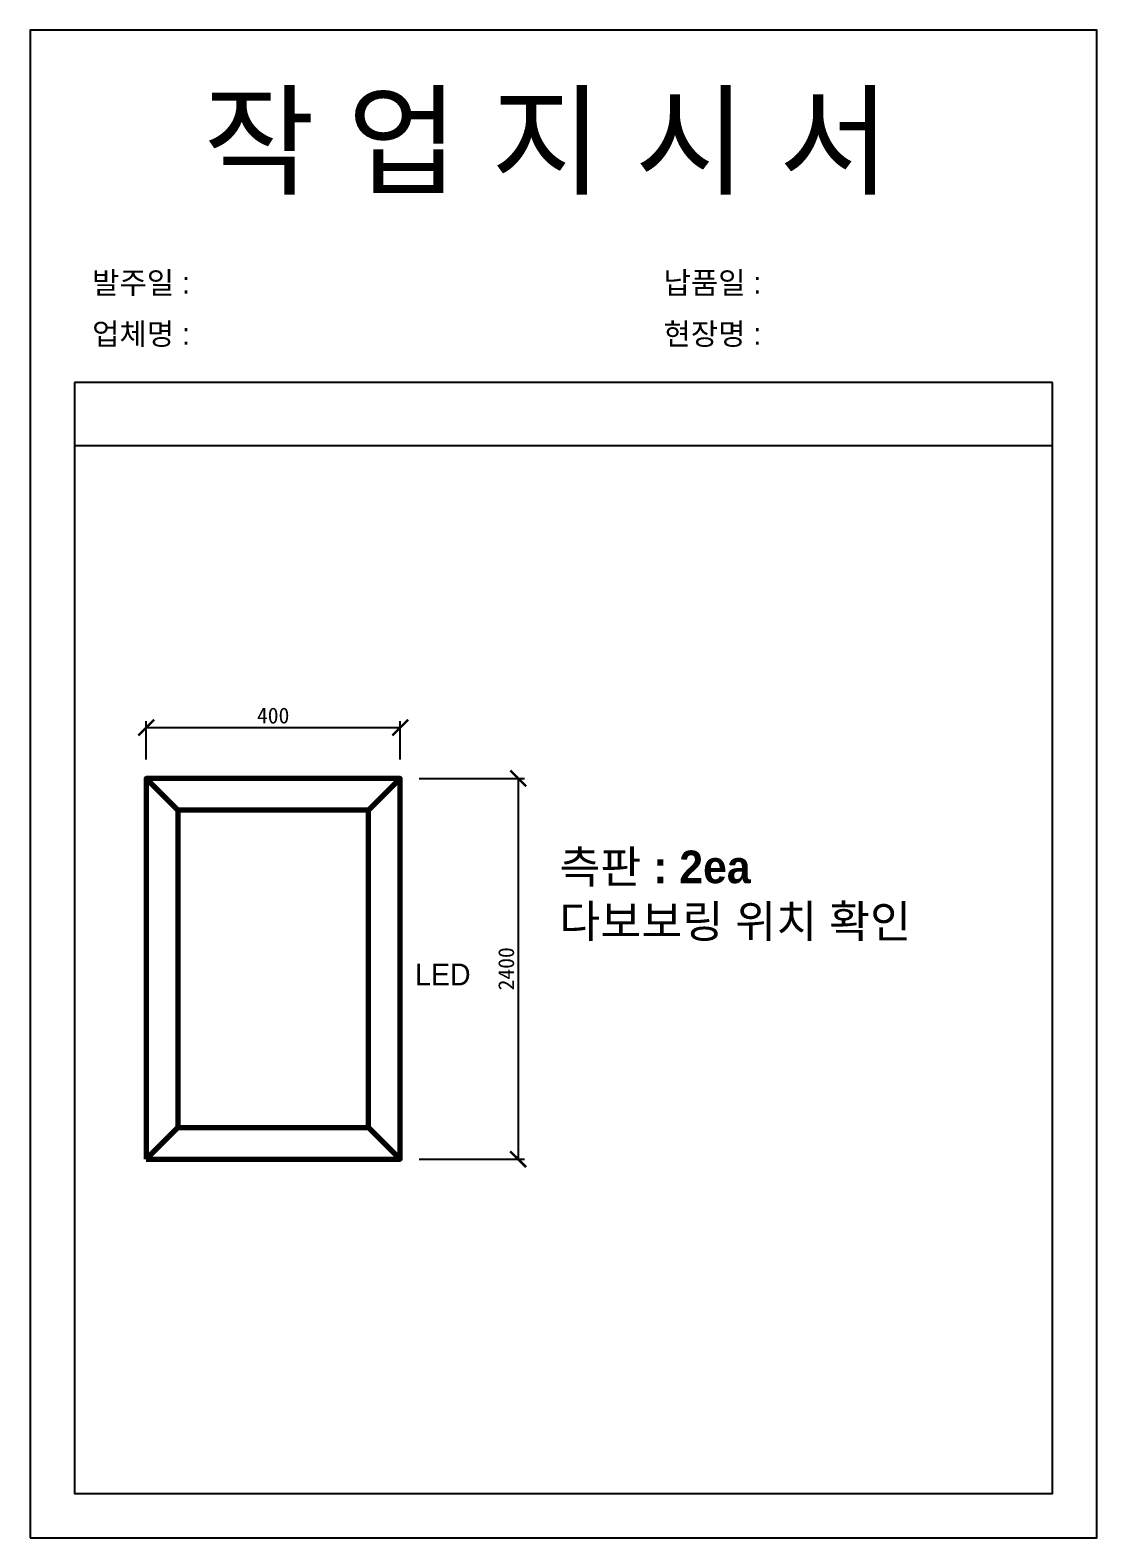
# Model space of a CAD drawing. Header units: millimetres. Extents: x -44117 to 256353, y -2095463 to 65325.
# Drawn here: x 77085 to 78765, y 26663 to 29039 of the extents above; entities that cross this region are included whole.
import ezdxf

# ---------------------------------------------------------------- set-up
doc = ezdxf.new("R2010")
doc.units = ezdxf.units.MM
doc.header["$LTSCALE"] = 10
doc.layers.add('Layer1', color=7, linetype='Continuous', lineweight=70)
doc.dimstyles.new('ISO-25', dxfattribs={"dimtxt": 2.5, "dimasz": 2.5, "dimexe": 1, "dimexo": 1, "dimtad": 1, "dimtxsty": 'Standard', "dimblk": 'ARCHTICK', "dimcen": 2.5, "dimadec": 0, "dimazin": 0, "dimtfac": 1, "dimtmove": 0, "dimatfit": 3, "dimfxl": 0, "dimarcsym": 0})

# ---------------------------------------------------------------- blocks, each defined once
blk = doc.blocks.new('_ArchTick')
at = {"color": 0, "linetype": 'ByBlock', "const_width": 0.15}
blk.add_lwpolyline([(-0.5, -0.5), (0.5, 0.5)], dxfattribs=at)
blk = doc.blocks.new('*D1849')
at = {"color": 0, "lineweight": -2}
for p, q in [((77267.7, 27889.6), (77267.7, 27949.8)), ((77667.7, 27889.6), (77667.7, 27949.8)), ((77267.7, 27939.8), (77667.7, 27939.8))]:
    blk.add_line(p, q, dxfattribs=at)
at = {"layer": 'Defpoints', "color": 0}
for p in [(77667.7, 27939.8), (77267.7, 27859.6), (77667.7, 27859.6)]:
    blk.add_point(p, dxfattribs=at)
at = {"color": 0, "lineweight": -2, "xscale": 25, "yscale": 25, "zscale": 25, "rotation": 180}
blk.add_blockref('_ArchTick', (77267.7, 27939.8), dxfattribs=at)
at = {"color": 0, "lineweight": -2, "xscale": 25, "yscale": 25, "zscale": 25}
blk.add_blockref('_ArchTick', (77667.7, 27939.8), dxfattribs=at)
at = {"color": 0, "insert": (77467.7, 27958.6), "char_height": 25, "attachment_point": 5}
blk.add_mtext('400', dxfattribs=at)
blk = doc.blocks.new('*D1848')
at = {"color": 0, "lineweight": -2}
for p, q in [((77697.7, 27859.6), (77863.6, 27859.6)), ((77853.6, 27859.6), (77853.6, 27259.6)), ((77697.7, 27259.6), (77863.6, 27259.6))]:
    blk.add_line(p, q, dxfattribs=at)
at = {"layer": 'Defpoints', "color": 0}
for p in [(77667.7, 27859.6), (77667.7, 27259.6), (77853.6, 27259.6)]:
    blk.add_point(p, dxfattribs=at)
at = {"color": 0, "lineweight": -2, "xscale": 25, "yscale": 25, "zscale": 25}
for p, rotation in [((77853.6, 27859.6), 90), ((77853.6, 27259.6), 270)]:
    blk.add_blockref('_ArchTick', p, dxfattribs=dict(at, rotation=rotation))
at = {"color": 0, "insert": (77834.9, 27559.6), "char_height": 25, "attachment_point": 5, "rotation": 90}
blk.add_mtext('2400', dxfattribs=at)

msp = doc.modelspace()

# ---------------------------------------------------------------- linework, layer by layer
for p, q in [((78694.99275, 28483.69371), (77154.99275, 28483.69371)), ((78694.99275, 28383.69371), (77154.99275, 28383.69371))]:
    msp.add_line(p, q)
msp.add_lwpolyline([(77084.99275, 26662.86343), (78764.99275, 26662.86343), (78764.99275, 29038.86343), (77084.99275, 29038.86343)], close=True)
msp.add_lwpolyline([(77154.99275, 28483.69371), (77154.99275, 26732.86343), (78694.99275, 26732.86343), (78694.99275, 28483.69371)])
at = {"layer": 'Layer1'}
for p, q in [((77317.69457, 27809.57591), (77267.69457, 27859.57591)), ((77617.69457, 27809.57591), (77667.69457, 27859.57591)), ((77317.69457, 27309.57591), (77267.69457, 27259.57591)), ((77667.69457, 27259.57591), (77617.69457, 27309.57591))]:
    msp.add_line(p, q, dxfattribs=at)
for points in [[(77267.69457, 27259.57591), (77667.69457, 27259.57591), (77667.69457, 27859.57591), (77267.69457, 27859.57591)], [(77317.69457, 27309.57591), (77617.69457, 27309.57591), (77617.69457, 27809.57591), (77317.69457, 27809.57591)]]:
    msp.add_lwpolyline(points, close=True, dxfattribs=at)

# ---------------------------------------------------------------- texts
at = {"attachment_point": 1}
for s, heights, insert, char_height in [('{\\fGulim|b0|i0|c129|p50;작 업 지 시 서}', [-155.84554], (77357.79935, 28934.70092), 140), ('{\\fGulim|b0|i0|c129|p50;발주일 :}', [-38.18216], (77182.59, 28657.9805), 34.3), ('{\\fGulim|b0|i0|c129|p50;납품일 :}', [-37.67976], (78082.56798, 28657.9805), 34.3), ('{\\fGulim|b0|i0|c129|p50;업체명 : }', [-38.2735], (77182.59, 28577.32432), 34.3), ('{\\fGulim|b0|i0|c129|p50;현장명 : }', [-38.2735], (78082.56798, 28577.32432), 34.3), ('{\\fGulim|b1|i0|c129|p50;측판 : 2ea\\P다보보링 위치 확인}', [-145.36667], (77918.44889, 27745.96017), 51.45), ('{\\fGulim|b0|i0|c129|p50;LED}', [-34.39134], (77691.34672, 27567.86672), 34.3)]:
    msp.add_mtext_dynamic_manual_height_columns(s, width=3307.3198183, gutter_width=12.5, heights=heights, dxfattribs=dict(at, insert=insert, char_height=char_height))

# ---------------------------------------------------------------- dimensions: what is measured, and where the dimension line sits
dim = msp.add_linear_dim(base=(77667.69457, 27939.83571), p1=(77267.69457, 27859.57591), p2=(77667.69457, 27859.57591), text='400', dimstyle='ISO-25', override={"dimscale": 10, "dimexo": 3})
dim.commit()
dim.dimension.update_dxf_attribs({"geometry": '*D1849', "text_midpoint": (77467.69457, 27958.58571)})
dim = msp.add_linear_dim(base=(77853.61457, 27259.57591), p1=(77667.69457, 27859.57591), p2=(77667.69457, 27259.57591), angle=90, text='2400', dimstyle='ISO-25', override={"dimscale": 10, "dimexo": 3})
dim.commit()
dim.dimension.update_dxf_attribs({"geometry": '*D1848', "text_midpoint": (77834.86457, 27559.57591)})

doc.saveas('drawing.dxf')
